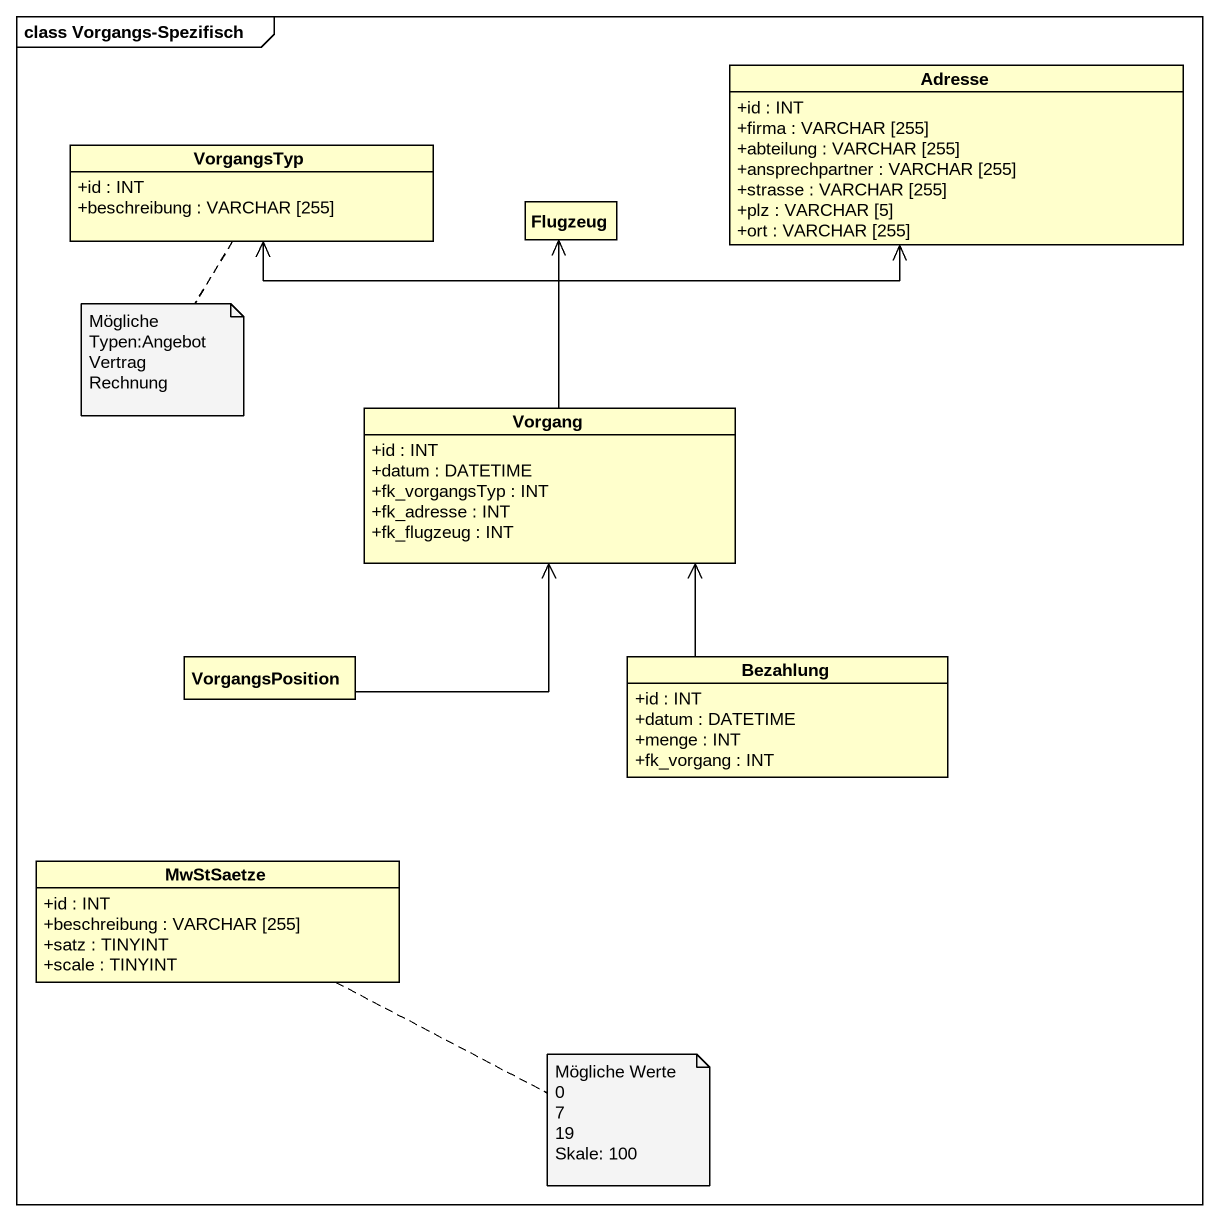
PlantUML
@startuml
mainframe class Vorgangs-Spezifisch
hide circle
hide empty members
skinparam classAttributeIconSize 0
class Adresse {
  +id : INT
  +firma : VARCHAR [255]
  +abteilung : VARCHAR [255]
  +ansprechpartner : VARCHAR [255]
  +strasse : VARCHAR [255]
  +plz : VARCHAR [5]
  +ort : VARCHAR [255]
}
class VorgangsTyp {
  +id : INT
  +beschreibung : VARCHAR [255]
}
class Flugzeug
class Vorgang {
  +id : INT
  +datum : DATETIME
  +fk_vorgangsTyp : INT
  +fk_adresse : INT
  +fk_flugzeug : INT
}
class VorgangsPosition
class Bezahlung {
  +id : INT
  +datum : DATETIME
  +menge : INT
  +fk_vorgang : INT
}
class MwStSaetze {
  +id : INT
  +beschreibung : VARCHAR [255]
  +satz : TINYINT
  +scale : TINYINT
}
Vorgang -up-> Adresse
Vorgang -up-> VorgangsTyp
Vorgang -up-> Flugzeug
VorgangsPosition -up-> Vorgang
Bezahlung -up-> Vorgang
note bottom of VorgangsTyp
  Mögliche Typen:Angebot
  Vertrag
  Rechnung
end note
note right of MwStSaetze
  Mögliche Werte
  0
  7
  19
  Skale: 100
end note
@enduml
